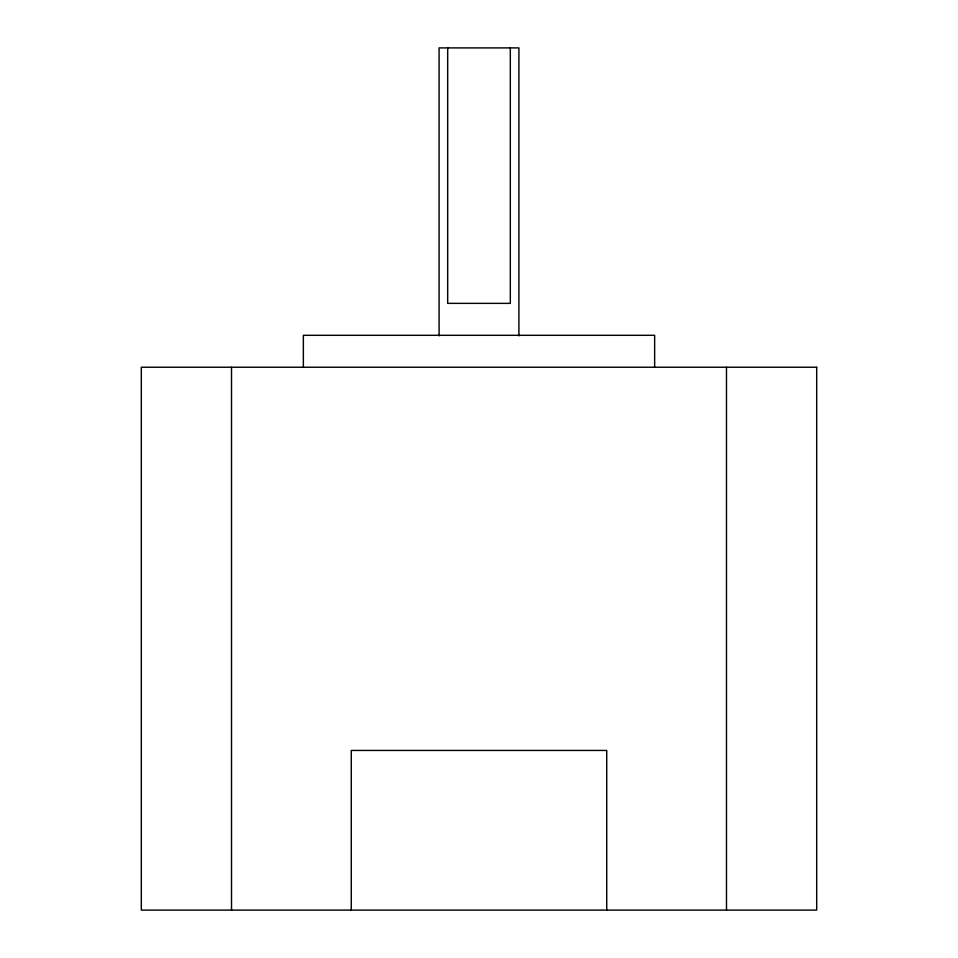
<?xml version="1.0" encoding="UTF-8"?>
<svg xmlns="http://www.w3.org/2000/svg" width="958" height="958" viewBox="0 0 958 958"><rect width="100%" height="100%" fill="white"/><g stroke="black" fill="none" stroke-linecap="round" stroke-linejoin="round"><path stroke-width="1.44" d="M726.487 367.237L726.487 910.1M654.637 367.237L654.637 335.3L303.363 335.3L303.363 367.237M606.737 910.1L606.737 750.437L351.263 750.437L351.263 910.1M518.913 335.899L518.913 47.9L439.087 47.9L439.087 335.899M510.315 47.9L510.315 303.363L447.685 303.363L447.685 47.9M231.513 367.237L231.513 910.1M816.695 367.237L141.305 367.237L141.305 910.1L816.695 910.1L816.695 367.237"/></g></svg>
